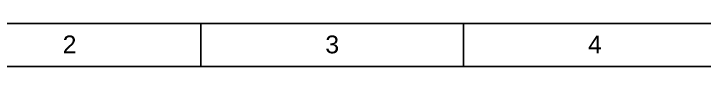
# Model space of a CAD drawing. Header units: millimetres. Extents: x 3299 to 14264, y 1863 to 5555.
# Drawn here: x 3626 to 4280, y 1863 to 1904 of the extents above; entities that cross this region are included whole.
import ezdxf

# ---------------------------------------------------------------- set-up
doc = ezdxf.new("R2010")
doc.units = ezdxf.units.MM
doc.layers.add('图框', color=7, linetype='Continuous')
doc.layers.add('细实线', color=7, linetype='Continuous', lineweight=18)
doc.styles.get("Standard").update_dxf_attribs({"font": 'arial.ttf'})

# ---------------------------------------------------------------- blocks, each defined once
blk = doc.blocks.new('产品尺寸图图框')
at = {"layer": '图框'}
for p, q in [((605.843, 401.09), (323.343, 401.09)), ((389.593, 401.09), (389.593, 395.09)), ((426.593, 401.09), (426.593, 395.09)), ((611.593, 395.09), (314.593, 395.09)), ((314.593, 395.09), (611.593, 395.09))]:
    blk.add_line(p, q, dxfattribs=at)
at = {"layer": '图框', "char_height": 2.5, "attachment_point": 1}
for s, insert in [('2', (370.136, 399.421)), ('3', (407.136, 399.421)), ('4', (444.136, 399.421))]:
    blk.add_mtext_dynamic_manual_height_columns(s, width=1.58949, gutter_width=1.25, heights=[0], dxfattribs=dict(at, insert=insert))

msp = doc.modelspace()

# ---------------------------------------------------------------- linework, layer by layer
at = {"layer": '图框'}
for p, q in [((5295.23439, 1863.48438), (3299.39439, 1863.48438)), ((3299.39439, 1863.48438), (5295.23439, 1863.48438))]:
    msp.add_line(p, q, dxfattribs=at)

# ---------------------------------------------------------------- block references
at = {"layer": '细实线', "color": 3, "lineweight": 5, "xscale": 6.72, "yscale": 6.72, "zscale": 6.72}
msp.add_blockref('产品尺寸图图框', (1185.32772, -791.52092), dxfattribs=at)

doc.saveas('drawing.dxf')
